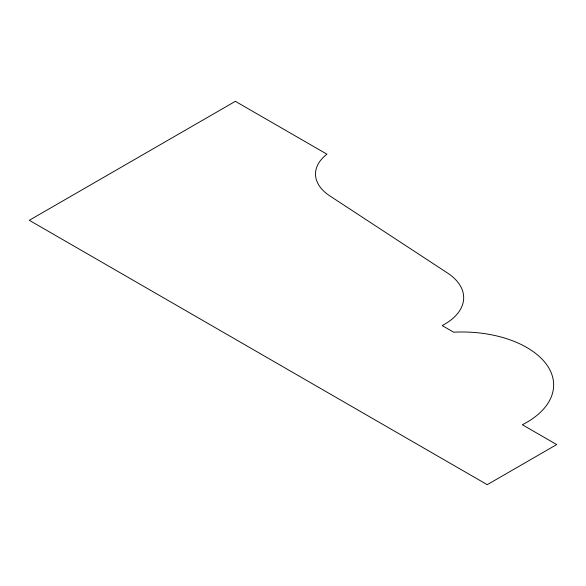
<?xml version="1.0" encoding="UTF-8"?>
<svg xmlns="http://www.w3.org/2000/svg" width="586" height="586" viewBox="0 0 586 586"><rect width="100%" height="100%" fill="white"/><g stroke="black" fill="none" stroke-linecap="round" stroke-linejoin="round"><path stroke-width="0.88" d="M235.367 101.327L29.3 220.292L487.23 484.673L556.7 444.569L522.353 424.74A91.672 52.93 0 0 0 546.233 364.067A91.672 52.93 0 0 0 453.667 332.203L442.218 325.596L444.708 324.161A64.76 37.387 0 0 0 447.506 273.003L329.801 195.878A57.238 33.05 0 0 1 326.951 154.199L235.367 101.327"/></g></svg>
